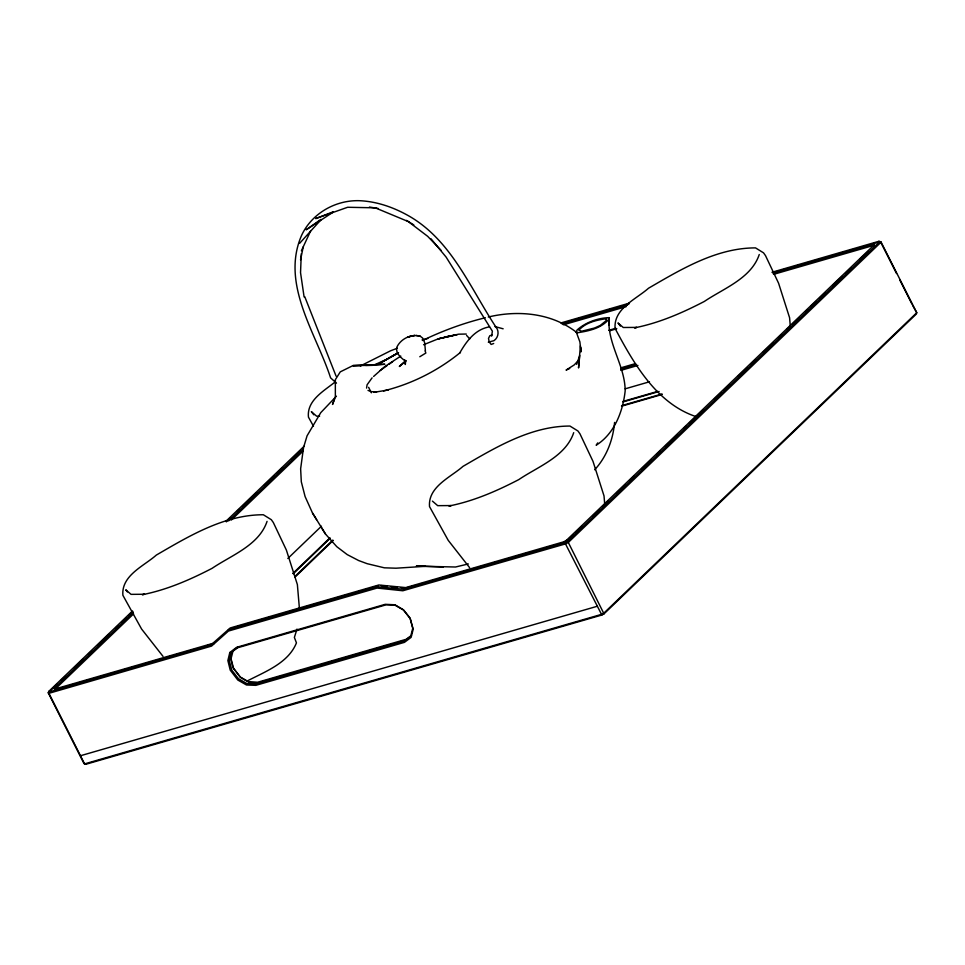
<?xml version="1.0" encoding="UTF-8"?>
<svg xmlns="http://www.w3.org/2000/svg" width="965" height="965" viewBox="0 0 965 965"><rect width="100%" height="100%" fill="white"/><g stroke="black" fill="none" stroke-linecap="round" stroke-linejoin="round"><path stroke-width="1.45" d="M301.297 253.686L300.537 272.649L304.096 296.943M604.006 613.861L567.722 541.269L879.658 241.781L881.105 242.143L916.75 312.72L916.352 313.987L604.006 613.861L601.858 615.031L85.74 764.316L83.895 763.375L48.25 692.81L48.781 691.374L132.47 611.014M580.399 345.796L578.542 367.955L579.736 355.385L576.684 364.36M614.584 422.429C613.052 439.835 606.611 456.807 594.705 469.762M491.619 336.122L492.391 331.2L446.107 257.088L431.029 238.813M366.567 388.087L367.098 384.782L372.092 377.846M580.894 347.376L580.99 351.887L579.893 341.912L576.274 332.056L577.07 329.982C585.695 322.274 597.842 317.98 609.192 317.642L609.12 325.024M300.537 259.923L303.239 246.871M296.979 629.108L294.373 637.443L296.448 642.871C288.294 663.245 264.905 671.7 246.859 681.181M267.064 521.365C259.03 545.309 231.504 555.177 212.119 568.313C189.972 579.796 166.885 589.868 142.301 594.717L144.533 594.259L131.059 594.356L125.776 589.808L127.404 591.907M573.705 432.67C565.659 456.614 538.144 466.481 518.76 479.617C496.613 491.101 473.526 501.173 448.942 506.022L451.162 505.564L437.7 505.66L432.417 501.112M759.262 254.507C751.228 278.451 723.714 288.318 704.329 301.454C682.183 312.937 659.095 323.01 634.512 327.859L636.731 327.4L623.269 327.497L617.986 322.949L620.423 326.098M772.941 273.216L873.795 244.073L874.483 244.591L566.443 540.328L563.644 541.847L405.674 587.589L378.811 584.983L230.189 627.974L210.672 645.199L49.468 691.881L48.938 693.316L84.582 763.894L601.267 614.44L604.066 612.92L916.75 312.72L912.54 305.23M773.508 274.374L873.253 245.52L873.795 244.073M334.638 398.919L332.527 404.468L335.362 396.482L335.338 379.703L340.271 371.863L352.901 365.626L372.743 365.301L365.651 365.421M301.418 250.767L310.79 230.575M597.709 442.911L596.177 445.227C614.416 433.755 622.92 411.548 625.175 390.861C625.043 365.651 607.612 344.469 608.951 319.113C601.557 328.16 589.217 330.935 578.228 332.635L576.274 332.056M459.557 353.286C466.385 341.393 474.973 329.342 489.484 326.846M299.572 243.385L321.08 219.634M578.843 360.005L574.259 364.891L566.069 370.09L569.7 368.509M336.423 396.193L320.766 412.646L307.075 435.806L303.517 447.627L300.634 468.797L301.309 481.8L305.109 496.601L312.539 513.091L325.519 534.091L336.785 546.685L347.231 554.61L358.678 560.556L367.134 563.681L384.36 567.818L396 568.204L425.251 566.334L455.54 567.01L468.327 563.946M225.943 521.281L304.204 446.144M56.935 684.475L48.25 692.81L48.938 693.316L211.552 646.092L228.416 631.062L302.708 609.542L377.038 588.071L402.851 590.761L565.623 543.862L568.421 542.354L881.105 242.143L878.97 241.274L771.964 272.263M61.277 680.301L65.62 676.127M74.305 667.792L82.99 659.457M88.418 654.246L91.675 651.11M98.189 644.861L109.045 634.439M115.559 628.179L117.73 626.092M122.073 621.93L126.415 617.757M128.586 615.67L132.941 611.508M226.305 521.86L230.647 517.686M237.161 511.438L239.332 509.351M242.589 506.227L248.017 501.016M250.188 498.929L256.702 492.669M264.301 485.371L274.072 475.998M277.329 472.862L282.757 467.651M291.454 459.316L300.139 450.981M63.328 687.345L56.091 689.432L53.968 688.564L133.134 612.546M228.584 520.907L303.42 449.051M53.968 688.564L55.403 688.926L133.58 613.873M231.31 520.051L302.974 451.246M287.823 558.494L321.478 526.178M292.877 573.415L329.813 537.951M293.276 573.729L330.175 538.301M294.747 576.624L332.732 540.159M295.206 576.913L333.178 540.46M568.831 538.965L573.174 534.791M575.345 532.716L581.859 526.456M592.715 516.034L599.229 509.773M602.486 506.649L607.926 501.438M616.611 493.103L625.296 484.756M629.638 480.582L633.981 476.421M641.58 469.123L651.351 459.738M656.779 454.527L660.036 451.403M665.464 446.18L668.721 443.056M670.892 440.969L677.418 434.72M683.932 428.46L686.103 426.373M689.36 423.249L694.788 418.038M696.959 415.951L703.473 409.703M714.329 399.269L720.843 393.02M724.1 389.896L729.528 384.673M738.213 376.338L746.91 368.003M751.252 363.829L755.595 359.656M763.194 352.358L772.965 342.973M778.393 337.762L781.65 334.638M787.078 329.427L790.335 326.303M792.506 324.216L799.02 317.955M805.534 311.707L807.705 309.62M810.974 306.496L816.402 301.273M819.659 298.149L825.087 292.938M832.686 285.64L842.457 276.255M845.714 273.131L851.142 267.92M859.827 259.585L868.512 251.238M460.474 352.394C438.17 370.608 411.585 384.094 383.539 390.897M373.588 376.471L384.637 366.676L400.789 356.085M406.096 360.85L399.329 366.507L405.722 360.56L405.312 364.493L404.721 359.812M334.903 382.14C323.757 391.09 306.677 400.451 308.45 417.133L313.48 426.216M238.295 646.84L233.084 650.712L231.033 658.745L233.614 668.468L240.249 677.008L248.861 681.953L257.619 682.255L406.229 639.276L411.44 635.404M320.838 219.417L306.195 229.767L333.166 212.131M380.21 370.439L386.965 365.711M389.209 364.131L392.598 361.766M419.799 356.748L425.842 353.033L425.167 350.958M360.355 365.976L390.62 350.778L397.363 348.232M397.664 352.985L386.277 359.499L373.925 365.096L384.866 364.251L352.901 365.626L361.405 365.482M377.978 364.384L398.557 352.732L379.896 363.226M228.391 629.699L377.013 586.72L403.877 589.313L564.923 542.788L567.722 541.269M422.501 340.488C442.609 330.802 463.695 323.01 485.383 317.738M423.575 344.734L438.17 338.872L450.185 335.917M333.058 211.842L315.712 218.572L347.629 207.27L375.24 207.825L408.292 221.576L427.676 236.328L441.005 250.249M493.694 343.504L491.161 344.433L489.219 342.02L488.507 338.401L489.798 335.736L492.054 335.012M206.329 645.923L214.242 643.51M560.858 322.961L629.457 303.119M617.504 307.316L621.786 306.074M624.645 305.254L628.939 304.011M567.492 321.803L571.775 320.561M574.633 319.729L581.786 317.666M597.504 313.106L601.786 311.864M604.645 311.044L611.786 308.969M561.919 323.866L627.66 304.856M626.237 306.605L563.367 324.807M773.351 272.613L777.681 271.358M783.471 269.681L787.814 268.427M793.604 266.75L800.841 264.651M806.619 262.987L810.962 261.732M813.857 260.888L821.094 258.801M829.779 256.292L834.11 255.025M837.005 254.193L844.242 252.106M850.032 250.43L854.375 249.175M860.165 247.498L864.495 246.244M873.18 243.735L880.418 241.636L896.521 273.517M608.734 330.32L615.887 328.257M609.651 330.802L616.792 328.727M621.146 367.737L635.44 363.612M629.204 366.157L633.486 364.915M620.784 369.052L636.502 364.505M620.797 370.391L637.937 365.433M625.187 388.823L649.481 381.79M622.932 401.44L657.684 391.392M622.98 401.947L659.131 391.488M621.544 405.674L662.038 393.961M621.557 406.205L662.026 394.504M233.964 627.648L241.117 625.573M246.823 623.921L251.117 622.678M253.976 621.846L271.117 616.888M276.834 615.236L281.117 613.993M283.975 613.161L301.128 608.191M306.834 606.539L311.128 605.308M313.987 604.476L321.128 602.413M323.987 601.593L331.14 599.518M333.999 598.698L351.151 593.74M356.857 592.088L361.151 590.857M364.01 590.025L368.292 588.783M371.151 587.962L378.304 585.9M212.469 643.474L54.655 689.07M66.211 686.513L73.437 684.414M79.227 682.75L83.557 681.495M86.452 680.651L93.677 678.564M99.467 676.899L106.693 674.8M109.588 673.968L116.813 671.881M122.591 670.205L126.934 668.95M129.817 668.118L137.054 666.019M142.832 664.354L160.178 659.336M165.956 657.66L170.298 656.405M173.193 655.573L180.419 653.474M186.197 651.809L190.539 650.555M193.277 649.759L197.174 648.625M420.185 584.127L424.081 582.993M429.425 581.449L433.755 580.194M436.65 579.362L443.876 577.275M449.666 575.598L453.996 574.344M456.891 573.512L467.012 570.58M472.79 568.904L477.132 567.661M480.015 566.817L487.241 564.73M493.031 563.053L497.361 561.799M503.151 560.134L510.376 558.035M516.154 556.371L520.497 555.116M523.392 554.272L530.617 552.185M546.516 547.589L553.741 545.49M559.531 543.826L563.862 542.571L563.644 541.847M262.818 681.507L258.524 682.75L249.163 682.388L240.502 677.43L232.939 667.551L230.575 657.973M265.677 680.687L282.817 675.717M288.535 674.065L292.817 672.822M295.676 671.99L302.829 669.927M308.535 668.275L312.829 667.032M318.546 665.38L322.829 664.137M325.688 663.305L332.829 661.242M338.546 659.59L342.84 658.347M345.687 657.527L362.84 652.569M368.558 650.917L372.852 649.674M375.711 648.854L392.852 643.896M398.569 642.244L402.863 641.001M80.469 755.74L597.154 606.297M417.592 584.874L405.553 588.168L401.247 587.721M488.314 342.177L493.935 340.693C497.711 338.184 499.11 333.154 497.228 329.017C471.113 290.067 452.561 241.817 410.366 216.835C394.745 207.716 377.339 201.408 359.137 200.684C335.301 200.057 311.9 213.422 301.659 235.195C280.357 284.06 316.001 332.961 330.597 377.87L336.483 383.141M488.278 317.027C518.495 309.789 552.631 313.094 577.408 333.058M422.103 339.873L427.857 338.474M454.515 335.157L438.17 338.872L457.241 334.674M445.951 336.845L458.677 334.18L466.252 334.035M373.938 392.309L388.352 389.993M425.408 350.946L424.684 342.696L422.622 338.052L420.209 336.206C411.15 333.673 400.62 338.86 396.76 347.376C395.517 353.371 400.945 357.617 405.047 360.922M319.62 416.168L316.629 416.192L311.345 411.645L313.794 414.793M376.676 391.85L371.441 391.681L368.015 390.415M425.251 566.334L416.373 566.045L443.333 566.986M381.163 585.634L386.905 586.225M391.211 586.684L396.941 587.275M369.426 207.053L378.232 208.476M416.012 335.422L420.209 336.206M494.961 326.592L503.151 328.8M696.332 416.711C656.477 403.599 633.679 363.335 615.091 328.438C613.487 308.547 636.092 299.234 648.54 288.221C681.254 269.211 716.585 247.848 755.535 247.896L763.532 252.842L765.534 255.665L778.586 283.24L789.587 317.738L790.347 326.713M83.895 763.375L85.74 764.316M406.434 220.394L413.804 224.929M878.97 241.274L879.658 241.781M873.253 245.52L873.94 246.027M55.403 688.926L56.091 689.432M48.781 691.374L49.468 691.881M466.578 335.422L469.75 338.872M601.858 615.031L564.923 542.788M469.629 567.661L448.218 540.34L429.522 506.601C427.917 486.71 450.522 477.398 462.971 466.385C495.684 447.374 531.015 426.011 569.965 426.06L577.963 431.005L579.965 433.828L593.017 461.403L604.018 495.901L604.778 504.876M163.001 656.357L141.59 629.035L122.881 595.284C121.276 575.405 143.882 566.093 156.33 555.08C189.056 536.07 224.375 514.707 263.336 514.755L271.322 519.701L273.324 522.523L286.388 550.098L297.377 584.597L299.415 608.541M312.539 513.091L316.617 519.64M321.49 527.602L325.519 534.091M371.356 392.803L368.63 387.339M899.875 280.164L911.949 304.072M304.747 296.701L336.085 376.133M566.443 540.328L566.66 541.051M609.192 317.642L609.241 325.024M606.49 318.667L605.996 320.826L600.23 325.434L594.621 327.991L581.774 331.2L578.843 330.247C585.622 322.455 596.672 320.066 606.49 318.667M229.815 652.509L227.873 660.555L230.237 670.144L237.8 680.023L246.461 684.981L255.834 685.343L404.456 642.352L411.114 637.358L413.201 629.289L410.125 618.119L403.43 609.784L394.89 604.766L385.24 604.319L236.618 647.31L229.815 652.509M231.286 652.437L229.236 660.47L231.817 670.192L238.452 678.733L247.064 683.678L255.809 683.992L404.431 641.001L410.68 636.357L412.743 628.324L410.161 618.601L403.515 610.061L394.902 605.115L386.157 604.814L237.535 647.792L231.286 652.437M414.528 335.434L407.857 337.014L414.528 335.434"/></g></svg>
